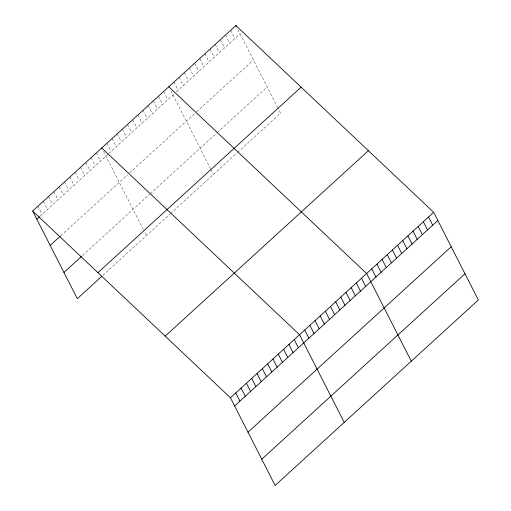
<?xml version="1.0" encoding="UTF-8"?>
<svg xmlns="http://www.w3.org/2000/svg" width="511" height="511" viewBox="0 0 511 511"><rect width="100%" height="100%" fill="white"/><g stroke="black" fill="none" stroke-linecap="round" stroke-linejoin="round"><path stroke-width="0.38" stroke-dasharray="2.56 1.92" d="M40.011 216.281L108.211 154.041M108.786 153.517L174.123 93.89M176.416 91.795L240.042 33.732M60.815 235.718L127.878 174.519M129.602 172.948L194.94 113.321M196.658 111.749L253.405 59.966M82.558 255.468L149.672 194.218M150.247 193.701L216.734 133.02M217.309 132.496L267.176 86.991M102.832 275.397L169.92 214.173M170.489 213.649L236.976 152.974M237.551 152.45L280.539 113.218L277.869 107.974M237.954 29.644L277.569 107.393M230.71 30.258L234.881 38.44M225.555 34.965L229.726 43.148M220.394 39.673L224.565 47.855M215.24 44.38L219.404 52.563M210.078 49.088L214.25 57.27M204.917 53.796L209.088 61.978M199.763 58.503L203.934 66.686M194.602 63.211L198.773 71.393M189.447 67.918L193.612 76.101M184.286 72.626L188.457 80.808M179.125 77.333L183.296 85.516M173.97 82.041L178.135 90.223M170.891 90.843L210.506 168.592M210.807 169.173L213.477 174.417M163.648 91.456L167.819 99.645M158.493 96.164L162.664 104.353M153.332 100.871L157.503 109.06M148.177 105.585L152.342 113.768M143.016 110.293L147.187 118.475M137.855 115.001L142.026 123.183M132.7 119.708L136.871 127.891M127.539 124.416L131.71 132.598M122.385 129.123L126.549 137.306M117.223 133.831L121.394 142.013M112.062 138.538L116.233 146.721M106.908 143.246L111.079 151.428M103.484 151.365L143.45 229.79M144.932 232.709L146.414 235.622M96.432 152.802L100.603 160.984M91.118 157.656L95.289 165.839M85.803 162.504L89.974 170.687M80.489 167.353L84.66 175.535M75.174 172.207L79.346 180.389M69.86 177.055L74.025 185.238M64.546 181.903L68.71 190.086M59.231 186.758L63.396 194.94M53.911 191.606L58.082 199.788M48.596 196.454L52.767 204.643M43.282 201.308L47.453 209.491M37.967 206.157L42.138 214.339"/><path stroke-width="0.77" d="M32.653 211.011L235.871 25.55L433.679 212.321L478.347 299.989L275.129 485.45L230.461 397.782L32.653 211.011L77.321 298.68L101.772 276.362M36.824 219.193L39.481 216.766M50.187 245.421L60.285 236.203M63.958 272.446L81.498 256.439M97.927 272.644L301.145 87.183M165.181 336.149L368.399 150.688M230.461 397.782L433.679 212.321M234.632 405.964L437.844 220.509M247.995 432.197L451.213 246.736M261.766 459.223L464.978 273.762M168.809 86.749L366.617 273.526L411.285 361.194M101.746 147.954L299.555 334.724L344.222 422.393M428.518 217.028L432.689 225.217M423.357 221.736L427.528 229.924M418.202 226.45L422.373 234.632M413.041 231.157L417.212 239.34M407.887 235.865L412.051 244.047M402.725 240.572L406.897 248.755M397.564 245.28L401.735 253.462M392.41 249.988L396.574 258.17M387.249 254.695L391.42 262.878M382.087 259.403L386.259 267.585M376.933 264.11L381.104 272.293M371.772 268.818L375.943 277M235.871 25.55L236.567 26.917M361.456 278.233L365.627 286.416M356.295 282.941L360.466 291.123M351.14 287.648L355.311 295.831M345.979 292.356L350.15 300.538M340.824 297.063L344.989 305.246M335.663 301.771L339.834 309.953M330.502 306.479L334.673 314.661M325.347 311.186L329.518 319.369M320.186 315.894L324.357 324.076M315.031 320.601L319.196 328.784M309.87 325.309L314.041 333.491M304.709 330.017L308.88 338.199M294.24 339.579L298.405 347.761M288.926 344.427L293.09 352.609M283.611 349.275L287.776 357.457M278.291 354.129L282.462 362.312M272.976 358.978L277.147 367.16M267.662 363.826L271.833 372.014M262.347 368.68L266.518 376.863M257.033 373.528L261.204 381.711M251.719 378.376L255.89 386.565M246.404 383.231L250.575 391.413M241.09 388.079L245.261 396.261M235.775 392.933L239.946 401.116"/></g></svg>
